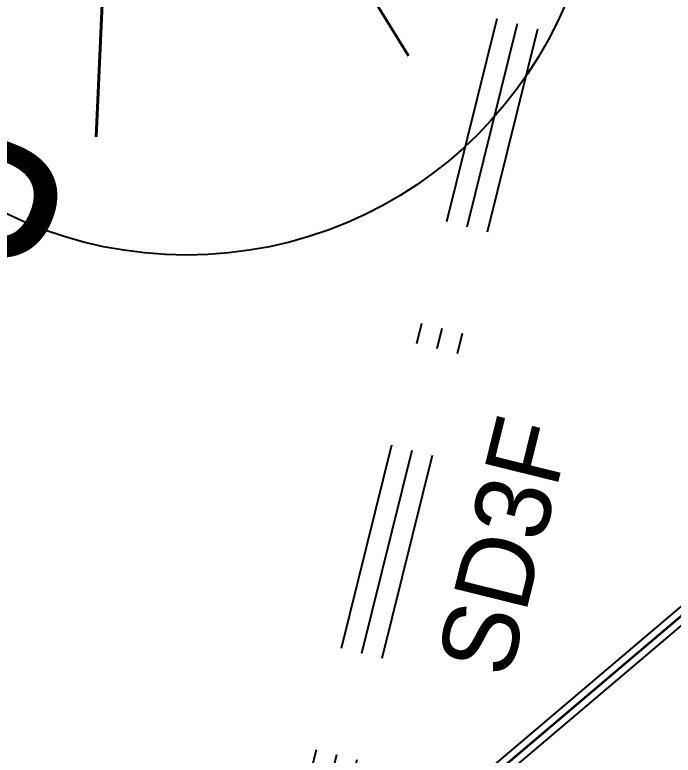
# Model space of a CAD drawing. Extents: x 421500 to 422711, y 436000 to 437000.
# Drawn here: x 422005 to 422008.149, y 436548.262 to 436551.803 of the extents above; entities that cross this region are included whole.
import ezdxf
from ezdxf.enums import TextEntityAlignment as Align

# ---------------------------------------------------------------- set-up
doc = ezdxf.new("R2010")
doc.units = 0
doc.linetypes.add('XREF UTC_716709_AJB_1b$0$DASHDOT1', pattern=[2, 1, -0.5, 0, -0.5])
doc.layers.get('0').update_dxf_attribs({"color": 210})
for name, color, linetype in [('00-Island Refs', 2, 'Continuous'), ('Pr-KerbEdge', 8, 'Continuous'), ('Pr-PGR', 7, 'Continuous'), ('Pr-PGR-Panels', 4, 'Continuous'), ('XREF UTC_716709_AJB_1b$0$du-UTCDUCT-F1', 42, 'XREF UTC_716709_AJB_1b$0$DASHDOT1'), ('XREF UTC_716709_AJB_1b$0$du-UTCTEXT', 42, 'Continuous')]:
    doc.layers.add(name, color=color, linetype=linetype)
doc.layers.add('716709-ExBase$0$LCCPoint Features', color=8, linetype='Continuous', lineweight=0)
doc.styles.add('01-KeyText', font='romans.shx', dxfattribs={"width": 0.9})
doc.styles.add('716709-ExBase$0$Style-WORKING', font='WORKING.shx')
doc.styles.add('XREF UTC_716709_AJB_1b$0$Standard', font='txt')

# ---------------------------------------------------------------- blocks, each defined once
blk = doc.blocks.new('plan-pgr-2')
for p, q in [((0, 0), (2, 0)), ((1.975, 0.035), (0.025, 0.035)), ((1.975, -0.035), (0.025, -0.035))]:
    blk.add_line(p, q)
for points in [[(0.05, -0.075), (0.05, 0.075), (-0.05, 0.075), (-0.05, -0.075)], [(2.05, 0.075), (2.05, -0.075), (1.95, -0.075), (1.95, 0.075)]]:
    blk.add_lwpolyline(points, close=True)
at = {"flags": 128}
for points in [[(-0.025, 0.035), (0.025, 0.035), (0.025, 0.025), (0.005, 0.025), (0.005, -0.025), (0.025, -0.025), (0.025, -0.035), (-0.025, -0.035), (-0.025, -0.025), (-0.005, -0.025), (-0.005, 0.025), (-0.025, 0.025)], [(1.975, 0.035), (2.025, 0.035), (2.025, 0.025), (2.005, 0.025), (2.005, -0.025), (2.025, -0.025), (2.025, -0.035), (1.975, -0.035), (1.975, -0.025), (1.995, -0.025), (1.995, 0.025), (1.975, 0.025)]]:
    blk.add_lwpolyline(points, close=True, dxfattribs=at)
for centre in [(0, 0), (2, 0)]:
    blk.add_circle(centre, 0.0025)

msp = doc.modelspace()

# ---------------------------------------------------------------- linework, layer by layer
at = {"layer": '00-Island Refs'}
msp.add_circle((422005.8217, 436552.6226), 1.9688, dxfattribs=at)
at = {"layer": 'Pr-KerbEdge'}
msp.add_arc((422086.9238, 436454.9562), 118.125, 133.732121, 133.732121, dxfattribs=at)
at = {"layer": 'Pr-PGR', "flags": 128}
msp.add_lwpolyline([(422006.6555, 436542.4742), (422005.9799, 436543.2115), (422004.6286, 436544.686), (422005.4059, 436546.5287), (422006.9108, 436547.846), (422008.4364, 436549.1393), (422009.9832, 436550.4071), (422011.5509, 436551.6491), (422013.1379, 436552.8662), (422014.745, 436554.0567), (422016.3711, 436555.2211), (422018.0084, 436556.3696), (422019.7987, 436557.2612), (422021.7162, 436557.8297)], dxfattribs=at)
at = {"layer": 'XREF UTC_716709_AJB_1b$0$du-UTCDUCT-F1', "flags": 128}
for points in [[(422005.0522, 436542.6587), (422007.8962, 436554.1687)], [(422005.1493, 436542.6347), (422007.9933, 436554.1447)], [(422005.2463, 436542.6107), (422008.0904, 436554.1208)]]:
    msp.add_lwpolyline(points, dxfattribs=at)

# ---------------------------------------------------------------- block references
at = {"layer": 'Pr-PGR-Panels', "rotation": 220.2876715117125}
msp.add_blockref('plan-pgr-2', (422008.4364, 436549.1393), dxfattribs=at)

# ---------------------------------------------------------------- texts
at = {"layer": '00-Island Refs', "insert": (422005.8217, 436552.6226), "char_height": 2.5, "width": 1.904762, "attachment_point": 5, "rotation": 14.5449, "style": '01-KeyText'}
msp.add_mtext('A', dxfattribs=at)
at = {"layer": '716709-ExBase$0$LCCPoint Features', "style": '716709-ExBase$0$Style-WORKING'}
msp.add_text('LP', height=0.9, rotation=338.5808, dxfattribs=at).set_placement((422003.9675, 436551.589), align=Align.TOP_LEFT)
msp.add_text('LP', height=0.9, rotation=338.5808, dxfattribs=at).set_placement((422003.9675, 436551.589), align=Align.TOP_LEFT)
at = {"layer": 'XREF UTC_716709_AJB_1b$0$du-UTCTEXT', "style": 'XREF UTC_716709_AJB_1b$0$Standard'}
msp.add_text('SD3F', height=0.36, rotation=76.1207, dxfattribs=at).set_placement((422007.3653, 436548.6219))

doc.saveas('drawing.dxf')
